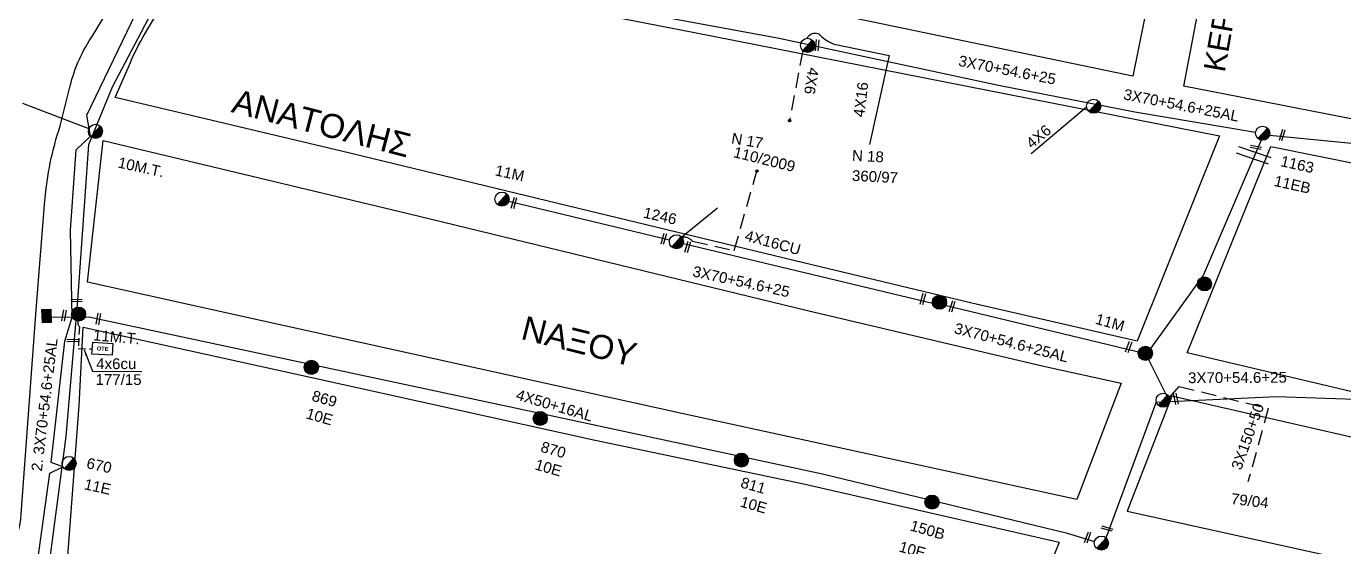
# Model space of a CAD drawing. Header units: millimetres. Extents: x 408 to 3042, y 742 to 1820.
# Drawn here: x 1266.5 to 1486.4, y 1568.7 to 1655.7 of the extents above; entities that cross this region are included whole.
import ezdxf

# ---------------------------------------------------------------- set-up
doc = ezdxf.new("R2010")
doc.units = ezdxf.units.MM
doc.linetypes.add('DASHED', pattern=[19.05, 12.7, -6.35])
for name, color, linetype in [('Pillar OTE', 7, 'Continuous'), ('Άγνωστα', 7, 'Continuous'), ('Γυμνά εναέρια ΧΤ και ΦΟΠ (3Φ)   4x50+16AL', 7, 'Continuous'), ('Εναέρια παροχή ΧΤ 4x16', 7, 'SYN_LINE'), ('Επιγραφές - Σχήματα', 7, 'Continuous'), ('Μηχανική τομή', 7, 'Continuous'), ('Στύλος Ξύλινος', 7, 'Continuous'), ('Στύλος Ξύλινος @ 1', 7, 'Continuous'), ('Στύλος ΦΜ', 7, 'Continuous'), ('Στύλος ΦΜ @ 1', 7, 'Continuous'), ('Συνδέσεις', 7, 'Continuous'), ('Συνεστραμμένα ΧΤ   3x70+54.6+25 AL', 7, 'SYN_LINE'), ('Τομή', 7, 'Continuous'), ('Υπόβαθρο ΔΕΗ', 7, 'Continuous'), ('Υπόγεια καλώδια Παροχών ΧΤ   4x16CU', 7, 'DASHED'), ('Υπόγεια καλώδια Παροχών ΧΤ   4x50AL', 7, 'DASHED'), ('Υπόγεια καλώδια Παροχών ΧΤ   4x6', 7, 'DASHED')]:
    doc.layers.add(name, color=color, linetype=linetype)
doc.styles.add('arial', font='arial.ttf')
doc.styles.get("Standard").update_dxf_attribs({"font": 'arial.ttf'})
doc.linetypes.add('SYN_LINE', pattern='A,0.5,-0.0001,["/\\/\\/\\/",Standard,S=0.1,R=0,X=0,Y=-0.05],-0.25', length=0.7501)
doc.dimstyles.new('ISO-25', dxfattribs={"dimtxt": 2.5, "dimasz": 2.5, "dimexe": 1.25, "dimexo": 0.625, "dimtad": 1, "dimtxsty": 'Standard', "dimcen": 2.5, "dimadec": 0, "dimazin": 0, "dimtfac": 1, "dimtmove": 0, "dimatfit": 3, "dimfxl": 1, "dimarcsym": 0})

# ---------------------------------------------------------------- blocks, each defined once
blk = doc.blocks.new('ΤΟΜΗ')
at = {"layer": 'Τομή', "ltscale": 40}
for p, q in [((-5.68, 0), (5.68, 0)), ((5.68, -2.33), (-5.68, -2.33))]:
    blk.add_line(p, q, dxfattribs=at)
blk = doc.blocks.new('ΜΗΧΑΝΙΚΗ ΤΟΜΗ')
at = {"layer": 'Μηχανική τομή', "ltscale": 40}
for p, q in [((-1.89, 0.78), (1.89, 0.78)), ((1.89, 0), (-1.89, 0))]:
    blk.add_line(p, q, dxfattribs=at)
blk = doc.blocks.new('ΥΠΑΡΧΩΝ ΞΥΛΙΝΟΣ ΣΤΥΛΟΣ')
at = {"layer": 'Στύλος Ξύλινος'}
h = blk.add_hatch(color=7, dxfattribs=at)
h.paths.add_polyline_path([(-2.62, 0, 0.270008), (-1.29, -2.28), (1.3, 2.27, 0.576266)])
h.paths.add_polyline_path([(-1.29, -2.28, 0.574793), (2.62, 0, 0.268822), (1.3, 2.27)])
at = {"layer": 'Στύλος Ξύλινος', "color": 7}
blk.add_line((-1.29, -2.28), (1.3, 2.27), dxfattribs=at)
blk.add_circle((0, 0), 2.62, dxfattribs=at)
at = {"layer": 'Στύλος Ξύλινος', "flags": 4}
for tag, p in [('ΑΡΙΘΜΟΣ', (-4.91, 8.6)), ('ΤΥΠΟΣ', (-4.85, 3.39))]:
    blk.add_attdef(tag, p, '', height=4, dxfattribs=at)
blk = doc.blocks.new('ΥΠΑΡΧΩΝ ΤΣΙΜΕΝΤΕΝΙΟΣ ΣΤΥΛΟΣ')
at = {"layer": 'Στύλος ΦΜ'}
blk.add_hatch(color=7, dxfattribs=at).paths.add_polyline_path([(-1.29, -2.28, 0.574793), (2.62, 0, 0.268822), (1.3, 2.27)])
at = {"layer": 'Στύλος ΦΜ', "color": 7}
blk.add_line((-1.29, -2.28), (1.3, 2.27), dxfattribs=at)
blk.add_circle((0, 0), 2.62, dxfattribs=at)
at = {"layer": 'Στύλος ΦΜ', "flags": 4}
for tag, p in [('ΑΡΙΘΜΟΣ', (-4.68, 8.05)), ('ΤΥΠΟΣ', (-4.91, 3.03))]:
    blk.add_attdef(tag, p, '', height=4, dxfattribs=at)
blk = doc.blocks.new('_ΣΥΝΔΕΣΗ')
at = {"layer": 'Συνδέσεις', "linetype": 'SYN_LINE', "ltscale": 40}
blk.add_hatch(color=256, dxfattribs=at).paths.add_polyline_path([(0.5, -0.01, 1), (-0.5, -0.01, 1)])
at = {"layer": 'Συνδέσεις'}
blk.add_circle((0, -0.01), 0.5, dxfattribs=at)
blk = doc.blocks.new('PILLAR ΟΤΕ')
at = {"layer": 'Pillar OTE', "ltscale": 40}
blk.add_lwpolyline([(-3.31, 2.02), (3.39, 2.02), (3.39, -1.99), (-3.31, -1.99)], close=True, dxfattribs=at)
at = {"layer": 'Pillar OTE', "insert": (-1.81, 0.71), "char_height": 1.3575, "width": 109.961, "attachment_point": 1}
blk.add_mtext('{\\fArial|b1|i0|c161|p34;OTE}', dxfattribs=at)

msp = doc.modelspace()

# ---------------------------------------------------------------- hatches: boundary and pattern name
at = {"layer": 'Άγνωστα'}
h = msp.add_hatch(color=256, dxfattribs=at)
h.dxf.hatch_style = 1
h.paths.add_polyline_path([(1269.14, 1606.14), (1270.6, 1606.19), (1270.55, 1608.4), (1269.07, 1608.36)])

# ---------------------------------------------------------------- linework, layer by layer
at = {"layer": 'Άγνωστα', "color": 27, "linetype": 'Continuous', "ltscale": 20}
for points in [[(1472.61, 1636.67), (1462.93, 1614.04), (1462.88, 1613.97)], [(1446.73, 1570.2), (1455.05, 1592.69)]]:
    msp.add_lwpolyline(points, dxfattribs=at)
at = {"layer": 'Άγνωστα'}
msp.add_lwpolyline([(1270.6, 1606.19), (1269.14, 1606.14), (1269.07, 1608.36), (1270.55, 1608.4), (1270.6, 1606.19)], dxfattribs=at)
at = {"layer": 'Άγνωστα', "color": 27, "linetype": 'DASHED', "ltscale": 0.2}
msp.add_lwpolyline([(1457.33, 1593.68), (1458.95, 1595.51), (1473.79, 1591.85), (1470.42, 1579.6)], dxfattribs=at)
at = {"layer": 'Γυμνά εναέρια ΧΤ και ΦΟΠ (3Φ)   4x50+16AL', "color": 173, "ltscale": 40}
msp.add_lwpolyline([(1474, 1637.52), (1500.28, 1634.93), (1543.97, 1627.63)], dxfattribs=at)
at = {"layer": 'Γυμνά εναέρια ΧΤ και ΦΟΠ (3Φ)   4x50+16AL', "color": 27, "ltscale": 40}
msp.add_lwpolyline([(1270.51, 1607.1), (1276.92, 1607.17), (1349.64, 1591.59), (1399.41, 1580.92), (1440.09, 1571.07), (1444.79, 1569.58)], dxfattribs=at)
at = {"layer": 'Εναέρια παροχή ΧΤ 4x16', "color": 173, "ltscale": 20}
msp.add_lwpolyline([(1396.71, 1653.67), (1397.23, 1654.19, -0.418337), (1399.01, 1654.19, 0.109516), (1401.36, 1652.68), (1410.51, 1650.78), (1407.21, 1635.93)], format="xyb", dxfattribs=at)
at = {"layer": 'Συνεστραμμένα ΧΤ   3x70+54.6+25 AL', "color": 151, "linetype": 'SYN_LINE', "ltscale": 20}
msp.add_lwpolyline([(1269.43, 1562.24), (1268.09, 1564.54), (1270.37, 1581), (1272.55, 1582.11), (1270.6, 1582.82), (1272.89, 1603.09), (1274.14, 1607.06), (1273.84, 1621.65), (1274.79, 1635.03), (1277.16, 1637.31), (1276.54, 1640.81), (1288.46, 1665.6), (1290.51, 1665.99), (1292.15, 1667.62), (1306.94, 1675.52), (1310.25, 1674.78)], dxfattribs=at)
at = {"layer": 'Συνεστραμμένα ΧΤ   3x70+54.6+25 AL', "color": 27, "linetype": 'SYN_LINE', "ltscale": 20}
for points in [[(1269.89, 1562.66), (1273.1, 1587.14), (1275.09, 1609.85), (1276.9, 1635.91), (1280.87, 1645.57), (1291.11, 1665.07), (1309.41, 1673.84)], [(1373.86, 1619.96), (1345.83, 1626.68)], [(1375.01, 1619.69), (1417.75, 1609.44)], [(1419.35, 1609.23), (1453.29, 1601.04), (1453.31, 1600.99)], [(1455.05, 1592.69), (1455.12, 1592.88), (1475.17, 1593.85), (1488.29, 1593.41)]]:
    msp.add_lwpolyline(points, dxfattribs=at)
at = {"layer": 'Συνεστραμμένα ΧΤ   3x70+54.6+25 AL', "color": 173, "ltscale": 20}
msp.add_lwpolyline([(1321, 1670.54), (1346.52, 1662.14), (1392.13, 1653.71), (1428.78, 1645.87), (1451.51, 1641.41), (1471.7, 1638.02)], dxfattribs=at)
at = {"layer": 'Συνεστραμμένα ΧΤ   3x70+54.6+25 AL', "linetype": 'SYN_LINE', "ltscale": 15}
msp.add_lwpolyline([(1265.85, 1642.82), (1277.01, 1638.56)], dxfattribs=at)
at = {"layer": 'Συνεστραμμένα ΧΤ   3x70+54.6+25 AL', "color": 7, "linetype": 'SYN_LINE', "ltscale": 10}
msp.add_lwpolyline([(1381.86, 1625.29), (1375.92, 1620.43)], dxfattribs=at)
at = {"layer": 'Συνεστραμμένα ΧΤ   3x70+54.6+25 AL', "color": 27, "linetype": 'SYN_LINE', "ltscale": 15}
msp.add_lwpolyline([(1462.88, 1613.97), (1454.13, 1601.87)], dxfattribs=at)
at = {"layer": 'Συνεστραμμένα ΧΤ   3x70+54.6+25 AL', "color": 27, "linetype": 'SYN_LINE', "ltscale": 10}
msp.add_lwpolyline([(1453.31, 1600.99), (1457.15, 1593.34)], dxfattribs=at)
at = {"layer": 'Υπόβαθρο ΔΕΗ'}
for points in [[(1263.51, 1566.98, 0.099785), (1265.63, 1574.2), (1268.11, 1608.34), (1269.57, 1626.6, -0.061091), (1272.12, 1639.03), (1273.78, 1645.73, -0.090235), (1277.62, 1654.27), (1281.68, 1661.08), (1286.28, 1668.11), (1260.62, 1686.38), (1230.49, 1708.58), (1185.06, 1740.05), (1156.36, 1760.18), (1104.87, 1795.99)], [(1465.65, 1637.38), (1451.94, 1603.09), (1424.3, 1609.45), (1396.24, 1616.19), (1360.29, 1624.86), (1319.1, 1634.8), (1281.31, 1643.81), (1283.83, 1649.62, -0.067816), (1290.43, 1660.51, 0.006468), (1294, 1665.05), (1300.52, 1668.37), (1302.7, 1669.48), (1333.61, 1663.35), (1377.75, 1654.68), (1465.65, 1637.38)]]:
    msp.add_lwpolyline(points, format="xyb", dxfattribs=at)
msp.add_lwpolyline([(1419.5, 1741), (1450.25, 1719.81), (1463.22, 1711.26), (1457.63, 1679.33), (1451.22, 1647.35), (1393.68, 1659.31), (1355.12, 1666.98), (1359.38, 1688.39), (1367.12, 1702.24), (1382.22, 1727.05), (1399.29, 1754.79)], close=True, dxfattribs=at)
for points in [[(1471.19, 1705.99), (1497.79, 1687.9), (1482.91, 1662.09), (1489.07, 1658.46), (1503.36, 1683.93), (1519.06, 1673.2), (1499.59, 1637.89), (1459.71, 1645.7), (1471.19, 1705.99)], [(1279.28, 1636.59), (1330.24, 1624.39), (1396.86, 1608.18), (1436.07, 1598.93), (1449.27, 1596.06), (1441.83, 1576.64), (1375.9, 1591), (1305.55, 1606.53), (1276.65, 1612.93), (1279.28, 1636.59)], [(1474.23, 1635.62), (1504.61, 1629.45), (1552.94, 1619.71), (1562.72, 1617.92), (1548.79, 1580.18), (1460.29, 1601.12), (1474.23, 1635.62)], [(1275.93, 1605.44), (1314.11, 1597), (1361.43, 1586.53), (1395.98, 1579.29), (1438.88, 1569.49), (1429.92, 1546.67), (1422.16, 1528.4), (1366.21, 1541.08), (1319.01, 1551.3), (1296.66, 1556.48), (1272.96, 1561.25), (1275.27, 1592.35), (1275.93, 1605.44)], [(1277.51, 1598.06), (1285.75, 1597.99)], [(1450.24, 1574.66), (1510.24, 1561.44), (1539.35, 1554.96), (1546.02, 1572.94), (1492.26, 1585.97), (1457.7, 1593.88), (1450.24, 1574.66)]]:
    msp.add_lwpolyline(points, dxfattribs=at)
at = {"layer": 'Υπόγεια καλώδια Παροχών ΧΤ   4x16CU', "ltscale": 0.2}
msp.add_lwpolyline([(1375.92, 1620.43), (1376.18, 1620.45, -0.247949), (1377.68, 1619.78), (1384.64, 1618.24), (1388.44, 1631.52)], format="xyb", dxfattribs=at)
at = {"layer": 'Υπόγεια καλώδια Παροχών ΧΤ   4x6', "color": 173, "ltscale": 0.2}
msp.add_lwpolyline([(1396.1, 1651.63), (1393.88, 1639.92)], dxfattribs=at)
at = {"layer": 'Υπόγεια καλώδια Παροχών ΧΤ   4x6', "color": 173, "linetype": 'Continuous', "ltscale": 0.2}
msp.add_lwpolyline([(1434.21, 1634.46), (1443.48, 1642.21)], dxfattribs=at)
at = {"layer": 'Υπόγεια καλώδια Παροχών ΧΤ   4x6', "color": 27, "linetype": 'DASHED', "ltscale": 0.1}
msp.add_lwpolyline([(1275.2, 1606.68, 0.334441), (1275.32, 1605.47), (1275.13, 1601.88), (1277.41, 1601.77)], format="xyb", dxfattribs=at)

# ---------------------------------------------------------------- block references
at = {"layer": 'Pillar OTE', "xscale": 0.4999999999999999, "yscale": 0.4999999999999999, "zscale": 0.4999999999999999, "rotation": 356.5053399539056}
msp.add_blockref('PILLAR ΟΤΕ', (1279.14, 1601.81), dxfattribs=at)
at = {"layer": 'Μηχανική τομή'}
for p, xscale, yscale, zscale, rotation in [((1398.29, 1652.55), 0.4999999999999998, 0.4999999999999998, 0.4999999999999998, 264.0602241570845), ((1475.94, 1637.57), 0.4999999999999997, 0.4999999999999997, 0.4999999999999997, 252.5916535492508), ((1471.77, 1635.66), 0.4999999999999998, 0.4999999999999998, 0.4999999999999998, 169.3368392718851), ((1347.68, 1626.23), 0.4999999999999998, 0.4999999999999998, 0.4999999999999998, 253.2899388420784), ((1372.7, 1620.24), 0.4999999999999998, 0.4999999999999998, 0.4999999999999998, 253.2899388420784), ((1376.69, 1618.88), 0.4999999999999998, 0.4999999999999998, 0.4999999999999998, 253.2899388420784), ((1274.86, 1610.05), 0.4999999999999998, 0.4999999999999998, 0.4999999999999998, 181.3359665622073), ((1415.94, 1610.17), 0.4999999999999998, 0.4999999999999998, 0.4999999999999998, 254.1232549826702), ((1272.57, 1607.4), 0.4999999999999998, 0.4999999999999998, 0.4999999999999998, 259.3518821774632), ((1278.3, 1606.82), 0.4999999999999998, 0.4999999999999998, 0.4999999999999998, 259.3518821774632), ((1420.83, 1608.95), 0.4999999999999998, 0.4999999999999998, 0.4999999999999998, 251.7770520774077), ((1274.18, 1603.38), 0.4999999999999998, 0.4999999999999998, 0.4999999999999998, 181.3359665622073), ((1450.33, 1602.17), 0.4999999999999998, 0.4999999999999998, 0.4999999999999998, 249.4270200546808), ((1458.17, 1593.41), 0.4999999999999997, 0.4999999999999997, 0.4999999999999997, 281.5149172577607), ((1443.45, 1570.34), 0.4999999999999997, 0.4999999999999997, 0.4999999999999997, 250.24766987181), ((1446.94, 1571.95), 0.4999999999999998, 0.4999999999999998, 0.4999999999999998, 163.970892968263)]:
    msp.add_blockref('ΜΗΧΑΝΙΚΗ ΤΟΜΗ', p, dxfattribs=dict(at, xscale=xscale, yscale=yscale, zscale=zscale, rotation=rotation))
at = {"layer": 'Στύλος Ξύλινος @ 1', "ltscale": 40, "xscale": 0.449999999999818, "yscale": 0.449999999999818, "zscale": 0.449999999999818, "rotation": 344.0937290457079}
for p in [(1463.16, 1612.64), (1418.92, 1609.59)]:
    msp.add_blockref('ΥΠΑΡΧΩΝ ΞΥΛΙΝΟΣ ΣΤΥΛΟΣ', p, dxfattribs=at)
at = {"layer": 'Στύλος Ξύλινος @ 1', "ltscale": 40}
ref = msp.add_blockref('ΥΠΑΡΧΩΝ ΞΥΛΙΝΟΣ ΣΤΥΛΟΣ', (1275.19, 1607.6), dxfattribs=dict(at, xscale=0.449999999999818, yscale=0.449999999999818, zscale=0.449999999999818, rotation=354.9808894978334))
ref.add_attrib('ΤΥΠΟΣ', '11M.T.', (1277.55, 1603.23), dxfattribs={"layer": 'Στύλος Ξύλινος', "height": 1.8, "rotation": 354.9809, "flags": 4})
ref = msp.add_blockref('ΥΠΑΡΧΩΝ ΞΥΛΙΝΟΣ ΣΤΥΛΟΣ', (1453.29, 1601.04), dxfattribs=dict(at, xscale=0.449999999999818, yscale=0.449999999999818, zscale=0.449999999999818, rotation=344.0937290457079))
ref.add_attrib('ΑΡΙΘΜΟΣ', '11M', (1444.8, 1606.02), dxfattribs={"layer": 'Στύλος Ξύλινος', "height": 1.8, "rotation": 344.0937, "flags": 4})
ref = msp.add_blockref('ΥΠΑΡΧΩΝ ΞΥΛΙΝΟΣ ΣΤΥΛΟΣ', (1314.05, 1598.7), dxfattribs=dict(at, xscale=0.449999999999818, yscale=0.449999999999818, zscale=0.449999999999818, rotation=344.0937290457079))
ref.add_attrib('ΤΥΠΟΣ', '869', (1313.98, 1593.17), dxfattribs={"layer": 'Στύλος Ξύλινος', "height": 1.8, "rotation": 344.0937, "flags": 4})
ref.add_attrib('ΑΡΙΘΜΟΣ', '10E', (1313.02, 1590.21), dxfattribs={"layer": 'Στύλος Ξύλινος', "height": 1.8, "rotation": 344.0937, "flags": 4})
ref = msp.add_blockref('ΥΠΑΡΧΩΝ ΞΥΛΙΝΟΣ ΣΤΥΛΟΣ', (1352.26, 1590.17), dxfattribs=dict(at, xscale=0.449999999999818, yscale=0.449999999999818, zscale=0.449999999999818, rotation=344.0937290457079))
ref.add_attrib('ΤΥΠΟΣ', '870', (1352.19, 1584.64), dxfattribs={"layer": 'Στύλος Ξύλινος', "height": 1.8, "rotation": 344.0937, "flags": 4})
ref.add_attrib('ΑΡΙΘΜΟΣ', '10E', (1351.23, 1581.68), dxfattribs={"layer": 'Στύλος Ξύλινος', "height": 1.8, "rotation": 344.0937, "flags": 4})
ref = msp.add_blockref('ΥΠΑΡΧΩΝ ΞΥΛΙΝΟΣ ΣΤΥΛΟΣ', (1385.85, 1583.2), dxfattribs=dict(at, xscale=0.449999999999818, yscale=0.449999999999818, zscale=0.449999999999818, rotation=344.0937290457079))
ref.add_attrib('ΤΥΠΟΣ', '811', (1385.57, 1578.68), dxfattribs={"layer": 'Στύλος Ξύλινος', "height": 1.8, "rotation": 344.0937, "flags": 4})
ref.add_attrib('ΑΡΙΘΜΟΣ', '10E', (1385.5, 1575.47), dxfattribs={"layer": 'Στύλος Ξύλινος', "height": 1.8, "rotation": 344.0937, "flags": 4})
ref = msp.add_blockref('ΥΠΑΡΧΩΝ ΞΥΛΙΝΟΣ ΣΤΥΛΟΣ', (1417.67, 1576.19), dxfattribs=dict(at, xscale=0.449999999999818, yscale=0.449999999999818, zscale=0.449999999999818, rotation=344.0937290457079))
ref.add_attrib('ΤΥΠΟΣ', '150B', (1413.87, 1571.49), dxfattribs={"layer": 'Στύλος Ξύλινος', "height": 1.8, "rotation": 344.0937, "flags": 4})
ref.add_attrib('ΑΡΙΘΜΟΣ', '10E', (1412.02, 1567.97), dxfattribs={"layer": 'Στύλος Ξύλινος', "height": 1.8, "rotation": 344.0937, "flags": 4})
at = {"layer": 'Στύλος ΦΜ @ 1', "ltscale": 40, "xscale": 0.4499999999998181, "yscale": 0.4499999999998181, "zscale": 0.4499999999998181, "rotation": 347.4962981754869}
for p in [(1396.89, 1652.5), (1444.65, 1642.33), (1456.25, 1593.22), (1445.94, 1569.33)]:
    msp.add_blockref('ΥΠΑΡΧΩΝ ΤΣΙΜΕΝΤΕΝΙΟΣ ΣΤΥΛΟΣ', p, dxfattribs=at)
at = {"layer": 'Στύλος ΦΜ @ 1', "ltscale": 40}
ref = msp.add_blockref('ΥΠΑΡΧΩΝ ΤΣΙΜΕΝΤΕΝΙΟΣ ΣΤΥΛΟΣ', (1278.01, 1638.13), dxfattribs=dict(at, xscale=0.4499999999998181, yscale=0.4499999999998181, zscale=0.4499999999998181, rotation=347.4962981754869))
ref.add_attrib('ΤΥΠΟΣ', '10M.T.', (1281.63, 1632.12), dxfattribs={"layer": 'Στύλος ΦΜ', "height": 1.8, "rotation": 347.4963, "flags": 4})
ref = msp.add_blockref('ΥΠΑΡΧΩΝ ΤΣΙΜΕΝΤΕΝΙΟΣ ΣΤΥΛΟΣ', (1472.87, 1637.82), dxfattribs=dict(at, xscale=0.4499999999998181, yscale=0.4499999999998181, zscale=0.4499999999998181, rotation=347.4962981754869))
ref.add_attrib('ΤΥΠΟΣ', '1163', (1475.74, 1632.34), dxfattribs={"layer": 'Στύλος ΦΜ', "height": 1.8, "rotation": 347.4963, "flags": 4})
ref.add_attrib('ΑΡΙΘΜΟΣ', '11EB', (1474.65, 1629.04), dxfattribs={"layer": 'Στύλος ΦΜ', "height": 1.8, "rotation": 347.4963, "flags": 4})
ref = msp.add_blockref('ΥΠΑΡΧΩΝ ΤΣΙΜΕΝΤΕΝΙΟΣ ΣΤΥΛΟΣ', (1345.87, 1626.81), dxfattribs=dict(at, xscale=0.4499999999998181, yscale=0.4499999999998181, zscale=0.4499999999998181, rotation=347.4962981754869))
ref.add_attrib('ΑΡΙΘΜΟΣ', '11Μ', (1344.6, 1630.8), dxfattribs={"layer": 'Στύλος ΦΜ', "height": 1.8, "rotation": 347.4963, "flags": 4})
ref = msp.add_blockref('ΥΠΑΡΧΩΝ ΤΣΙΜΕΝΤΕΝΙΟΣ ΣΤΥΛΟΣ', (1375.01, 1619.69), dxfattribs=dict(at, xscale=0.4499999999998181, yscale=0.4499999999998181, zscale=0.4499999999998181, rotation=347.4962981754869))
ref.add_attrib('ΤΥΠΟΣ', '1246', (1369.35, 1623.74), dxfattribs={"layer": 'Στύλος ΦΜ', "height": 1.8, "rotation": 347.4963, "flags": 4})
ref = msp.add_blockref('ΥΠΑΡΧΩΝ ΤΣΙΜΕΝΤΕΝΙΟΣ ΣΤΥΛΟΣ', (1273.6, 1582.64), dxfattribs=dict(at, xscale=0.4499999999998181, yscale=0.4499999999998181, zscale=0.4499999999998181, rotation=347.4962981754869))
ref.add_attrib('ΤΥΠΟΣ', '670', (1276.39, 1581.89), dxfattribs={"layer": 'Στύλος ΦΜ', "height": 1.8, "rotation": 347.4963, "flags": 4})
ref.add_attrib('ΑΡΙΘΜΟΣ', '11E', (1275.99, 1578.36), dxfattribs={"layer": 'Στύλος ΦΜ', "height": 1.8, "rotation": 347.4963, "flags": 4})
at = {"layer": 'Συνδέσεις', "xscale": 0.4, "yscale": 0.4, "zscale": 0.25}
for p in [(1393.88, 1639.92), (1393.88, 1639.92), (1388.44, 1631.53), (1388.44, 1631.53)]:
    msp.add_blockref('_ΣΥΝΔΕΣΗ', p, dxfattribs=at)
at = {"layer": 'Τομή', "xscale": 0.4999999999999998, "yscale": 0.4999999999999998, "zscale": 0.4999999999999998, "rotation": 161.0293473464232}
msp.add_blockref('ΤΟΜΗ', (1471.17, 1633.58), dxfattribs=at)

# ---------------------------------------------------------------- texts
at = {"ltscale": 40, "char_height": 4, "width": 94.4586, "attachment_point": 1, "style": 'arial'}
for s, insert, rotation in [('ANATOΛHΣ', (1301.53, 1645.26), 345.4588), ('NAΞOY', (1349.82, 1607.36), 345.9265)]:
    msp.add_mtext(s, dxfattribs=dict(at, insert=insert, rotation=rotation))
at = {"layer": 'Άγνωστα', "ltscale": 40, "width": 34.5395, "attachment_point": 1, "style": 'arial'}
for s, insert, char_height, rotation in [('ΚΕΡΑΣΟΥΝΤΟΣ', (1462.99, 1648.49), 3.6, 80.0371), ('3X70+54.6+25', (1422.31, 1650.86), 1.8, 348.9415), ('N 17', (1384.37, 1637.91), 1.8, 350.4544), ('110/2009', (1384.82, 1635.6), 1.8, 346.0897), ('N 18', (1404.37, 1635.02), 1.8, 356.9919), ('360/97', (1404.36, 1631.67), 1.8, 356.9919), ('3X70+54.6+25', (1377.96, 1615.69), 1.8, 347.6115), ('3X70+54.6+25AL', (1421.69, 1606.18), 1.8, 345.3922), ('2. 3X70+54.6+25AL', (1267.27, 1581.47), 1.8, 83.2155), ('3X70+54.6+25', (1460.41, 1597.86), 1.8, 0.2941), ('3X150+50', (1467.58, 1582.03), 1.8, 70.3026), ('79/04', (1467.72, 1577.69), 1.8, 352.923)]:
    msp.add_mtext(s, dxfattribs=dict(at, insert=insert, char_height=char_height, rotation=rotation))
at = {"layer": 'Γυμνά εναέρια ΧΤ και ΦΟΠ (3Φ)   4x50+16AL', "ltscale": 40, "insert": (1348.58, 1595.08), "char_height": 1.8, "width": 34.5395, "attachment_point": 1, "rotation": 343.604, "style": 'arial'}
msp.add_mtext('4X50+16AL', dxfattribs=at)
at = {"layer": 'Εναέρια παροχή ΧΤ 4x16', "ltscale": 20, "insert": (1404.54, 1640.65), "char_height": 1.8, "width": 34.5395, "attachment_point": 1, "rotation": 82.819, "style": 'arial'}
msp.add_mtext('4X16', dxfattribs=at)
at = {"layer": 'Συνεστραμμένα ΧΤ   3x70+54.6+25 AL', "ltscale": 20, "insert": (1449.87, 1645.26), "char_height": 1.8, "width": 34.5395, "attachment_point": 1, "rotation": 348.9415, "style": 'arial'}
msp.add_mtext('3X70+54.6+25AL', dxfattribs=at)
at = {"layer": 'Υπόγεια καλώδια Παροχών ΧΤ   4x16CU', "ltscale": 0.2, "insert": (1386.75, 1621.66), "char_height": 1.8, "width": 34.5395, "attachment_point": 1, "rotation": 344.8133, "style": 'arial'}
msp.add_mtext('4X16CU', dxfattribs=at)
at = {"layer": 'Υπόγεια καλώδια Παροχών ΧΤ   4x50AL', "color": 7, "ltscale": 0.2, "char_height": 1.8, "attachment_point": 1, "rotation": 359.8993}
for s, insert in [('4x6cu', (1278.13, 1600.22)), ('177/15', (1278.02, 1597.57))]:
    msp.add_mtext_dynamic_manual_height_columns(s, width=1.8, gutter_width=12.5, heights=[0.118], dxfattribs=dict(at, insert=insert))
at = {"layer": 'Υπόγεια καλώδια Παροχών ΧΤ   4x6', "ltscale": 0.2, "char_height": 1.8, "width": 34.5395, "attachment_point": 1, "style": 'arial'}
for insert, rotation in [((1398.81, 1648.6), 260.5128), ((1433.16, 1636.53), 39.8522)]:
    msp.add_mtext('4X6', dxfattribs=dict(at, insert=insert, rotation=rotation))

# ---------------------------------------------------------------- leaders
at = {"layer": 'Επιγραφές - Σχήματα', "ltscale": 40}
msp.add_leader([(1276.11, 1601.62), (1277.51, 1598.06)], dimstyle='ISO-25', override={"dimasz": 1, "dimtad": 0}, dxfattribs=at)

doc.saveas('drawing.dxf')
